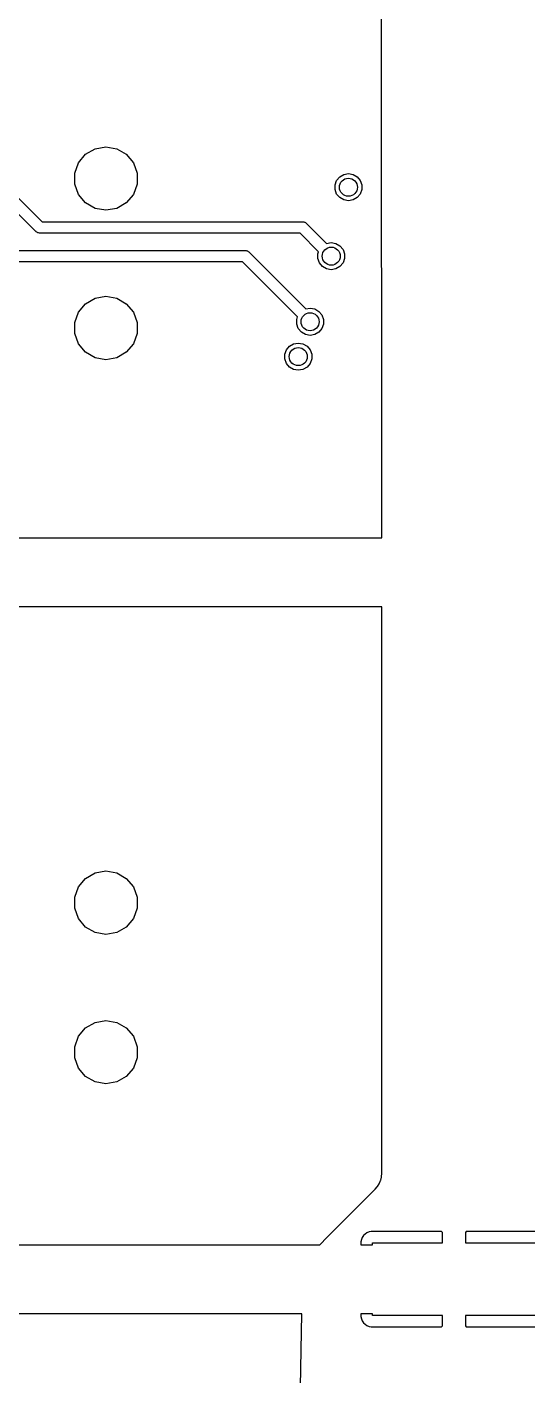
# Model space of a CAD drawing. Extents: x 10 to 287, y -200 to -10.
# Drawn here: x 104.27 to 115.33, y -117.43 to -87.65 of the extents above; entities that cross this region are included whole.
import ezdxf

# ---------------------------------------------------------------- set-up
doc = ezdxf.new("R2010")
doc.units = 0
doc.header["$MEASUREMENT"] = 0
doc.layers.add('BLACK', color=7, linetype='CONTINUOUS')

msp = doc.modelspace()

# ---------------------------------------------------------------- linework, layer by layer
at = {"layer": 'Black'}
for p, q in [((112.114, -98.933), (112.111, -84.074)), ((105.412, -90.6449), (105.569, -90.4584)), ((105.569, -90.4584), (105.78, -90.3366)), ((105.78, -90.3366), (106.02, -90.2943)), ((106.02, -90.2943), (106.259, -90.3366)), ((106.259, -90.3366), (106.47, -90.4584)), ((106.47, -90.4584), (106.627, -90.6449)), ((105.329, -90.8737), (105.412, -90.6449)), ((106.627, -90.6449), (106.71, -90.8737)), ((105.329, -91.1173), (105.329, -90.8737)), ((105.412, -91.3461), (105.329, -91.1173)), ((106.71, -91.1173), (106.627, -91.3461)), ((106.71, -90.8737), (106.71, -91.1173)), ((111.083, -91.1338), (111.118, -91.0356)), ((111.083, -91.2382), (111.083, -91.1338)), ((111.118, -91.0356), (111.186, -90.9555)), ((111.186, -90.9555), (111.276, -90.9033)), ((111.276, -90.9033), (111.379, -90.8851)), ((111.379, -90.8851), (111.482, -90.9033)), ((111.482, -90.9033), (111.572, -90.9555)), ((111.572, -90.9555), (111.64, -91.0356)), ((111.64, -91.0356), (111.675, -91.1338)), ((111.675, -91.1338), (111.675, -91.2382)), ((104.052, -91.388), (104.612, -91.948)), ((105.569, -91.5326), (105.412, -91.3461)), ((106.627, -91.3461), (106.47, -91.5326)), ((111.118, -91.3364), (111.083, -91.2382)), ((111.186, -91.4165), (111.118, -91.3364)), ((111.276, -91.4687), (111.186, -91.4165)), ((111.572, -91.4165), (111.482, -91.4687)), ((111.64, -91.3364), (111.572, -91.4165)), ((111.675, -91.2382), (111.64, -91.3364)), ((104.469, -92.1648), (103.871, -91.5667)), ((105.78, -91.6544), (105.569, -91.5326)), ((106.02, -91.6967), (105.78, -91.6544)), ((106.259, -91.6544), (106.02, -91.6967)), ((106.47, -91.5326), (106.259, -91.6544)), ((111.379, -91.4869), (111.276, -91.4687)), ((111.482, -91.4687), (111.379, -91.4869)), ((104.612, -91.948), (110.363, -91.948)), ((110.363, -91.948), (110.369, -91.949)), ((110.369, -91.949), (110.374, -91.9485)), ((110.374, -91.9485), (110.39, -91.9528)), ((110.39, -91.9528), (110.406, -91.9557)), ((110.406, -91.9557), (110.411, -91.9585)), ((110.411, -91.9585), (110.417, -91.9599)), ((110.417, -91.9599), (110.43, -91.9694)), ((110.43, -91.9694), (110.445, -91.9777)), ((110.445, -91.9777), (110.448, -91.982)), ((110.448, -91.982), (110.453, -91.9852)), ((110.453, -91.9852), (110.895, -92.4274)), ((104.474, -92.168), (104.469, -92.1648)), ((104.477, -92.1723), (104.474, -92.168)), ((104.492, -92.1806), (104.477, -92.1723)), ((104.505, -92.1901), (104.492, -92.1806)), ((104.511, -92.1915), (104.505, -92.1901)), ((104.516, -92.1943), (104.511, -92.1915)), ((104.532, -92.1972), (104.516, -92.1943)), ((104.548, -92.2015), (104.532, -92.1972)), ((104.554, -92.201), (104.548, -92.2015)), ((104.559, -92.202), (104.554, -92.201)), ((110.31, -92.202), (104.559, -92.202)), ((110.719, -92.6105), (110.31, -92.202)), ((103.901, -92.583), (109.093, -92.583)), ((109.093, -92.583), (109.099, -92.584)), ((109.099, -92.584), (109.104, -92.5835)), ((109.104, -92.5835), (109.12, -92.5878)), ((109.12, -92.5878), (109.136, -92.5907)), ((109.136, -92.5907), (109.141, -92.5935)), ((109.141, -92.5935), (109.147, -92.5949)), ((109.147, -92.5949), (109.16, -92.6044)), ((109.16, -92.6044), (109.175, -92.6127)), ((109.175, -92.6127), (109.178, -92.617)), ((109.178, -92.617), (109.183, -92.6202)), ((109.183, -92.6202), (110.438, -93.8757)), ((110.702, -92.6578), (110.719, -92.6105)), ((110.895, -92.4273), (110.998, -92.4091)), ((110.895, -92.4274), (110.895, -92.4273)), ((110.998, -92.4091), (111.101, -92.4273)), ((111.101, -92.4273), (111.191, -92.4795)), ((111.191, -92.4795), (111.259, -92.5596)), ((111.259, -92.5596), (111.294, -92.6578)), ((109.04, -92.837), (103.901, -92.837)), ((110.256, -94.0524), (109.04, -92.837)), ((110.702, -92.7622), (110.702, -92.6578)), ((110.737, -92.8604), (110.702, -92.7622)), ((110.805, -92.9405), (110.737, -92.8604)), ((110.895, -92.9927), (110.805, -92.9405)), ((111.191, -92.9405), (111.101, -92.9927)), ((111.259, -92.8604), (111.191, -92.9405)), ((111.294, -92.7622), (111.259, -92.8604)), ((111.294, -92.6578), (111.294, -92.7622)), ((110.998, -93.0109), (110.895, -92.9927)), ((111.101, -92.9927), (110.998, -93.0109)), ((105.412, -93.9469), (105.569, -93.7604)), ((105.569, -93.7604), (105.78, -93.6386)), ((105.78, -93.6386), (106.02, -93.5963)), ((106.02, -93.5963), (106.259, -93.6386)), ((106.259, -93.6386), (106.47, -93.7604)), ((106.47, -93.7604), (106.627, -93.9469)), ((105.329, -94.1757), (105.412, -93.9469)), ((106.627, -93.9469), (106.71, -94.1757)), ((110.236, -94.1078), (110.256, -94.0524)), ((110.236, -94.2122), (110.236, -94.1078)), ((110.438, -93.8757), (110.532, -93.8591)), ((110.532, -93.8591), (110.635, -93.8773)), ((110.635, -93.8773), (110.725, -93.9295)), ((110.725, -93.9295), (110.793, -94.0096)), ((110.793, -94.0096), (110.828, -94.1078)), ((110.828, -94.1078), (110.828, -94.2122)), ((105.329, -94.4193), (105.329, -94.1757)), ((105.412, -94.6481), (105.329, -94.4193)), ((106.71, -94.4193), (106.627, -94.6481)), ((106.71, -94.1757), (106.71, -94.4193)), ((110.271, -94.3104), (110.236, -94.2122)), ((110.339, -94.3905), (110.271, -94.3104)), ((110.429, -94.4427), (110.339, -94.3905)), ((110.725, -94.3905), (110.635, -94.4427)), ((110.793, -94.3104), (110.725, -94.3905)), ((110.828, -94.2122), (110.793, -94.3104)), ((105.569, -94.8346), (105.412, -94.6481)), ((106.627, -94.6481), (106.47, -94.8346)), ((110.009, -94.7796), (110.077, -94.6995)), ((110.077, -94.6995), (110.167, -94.6473)), ((110.167, -94.6473), (110.27, -94.6291)), ((110.27, -94.6291), (110.373, -94.6473)), ((110.373, -94.6473), (110.463, -94.6995)), ((110.532, -94.4609), (110.429, -94.4427)), ((110.463, -94.6995), (110.531, -94.7796)), ((110.635, -94.4427), (110.532, -94.4609)), ((105.78, -94.9564), (105.569, -94.8346)), ((106.02, -94.9987), (105.78, -94.9564)), ((106.259, -94.9564), (106.02, -94.9987)), ((106.47, -94.8346), (106.259, -94.9564)), ((109.974, -94.8778), (110.009, -94.7796)), ((109.974, -94.9822), (109.974, -94.8778)), ((110.009, -95.0804), (109.974, -94.9822)), ((110.531, -94.7796), (110.566, -94.8778)), ((110.566, -94.9822), (110.531, -95.0804)), ((110.566, -94.8778), (110.566, -94.9822)), ((110.077, -95.1605), (110.009, -95.0804)), ((110.167, -95.2127), (110.077, -95.1605)), ((110.27, -95.2309), (110.167, -95.2127)), ((110.373, -95.2127), (110.27, -95.2309)), ((110.463, -95.1605), (110.373, -95.2127)), ((110.531, -95.0804), (110.463, -95.1605)), ((95.2284, -98.933), (112.114, -98.933)), ((112.114, -100.457), (93.9368, -100.457)), ((112.116, -112.972), (112.114, -100.457)), ((105.569, -106.46), (105.78, -106.339)), ((105.78, -106.339), (106.02, -106.296)), ((106.02, -106.296), (106.259, -106.339)), ((106.259, -106.339), (106.47, -106.46)), ((105.412, -106.647), (105.569, -106.46)), ((106.47, -106.46), (106.627, -106.647)), ((105.329, -106.876), (105.412, -106.647)), ((105.329, -107.119), (105.329, -106.876)), ((106.627, -106.647), (106.71, -106.876)), ((106.71, -106.876), (106.71, -107.119)), ((105.412, -107.348), (105.329, -107.119)), ((106.71, -107.119), (106.627, -107.348)), ((105.569, -107.535), (105.412, -107.348)), ((105.78, -107.656), (105.569, -107.535)), ((106.47, -107.535), (106.259, -107.656)), ((106.627, -107.348), (106.47, -107.535)), ((106.02, -107.699), (105.78, -107.656)), ((106.259, -107.656), (106.02, -107.699)), ((105.78, -109.641), (106.02, -109.598)), ((106.02, -109.598), (106.259, -109.641)), ((105.412, -109.949), (105.569, -109.762)), ((105.569, -109.762), (105.78, -109.641)), ((106.259, -109.641), (106.47, -109.762)), ((106.47, -109.762), (106.627, -109.949)), ((105.329, -110.178), (105.412, -109.949)), ((105.329, -110.421), (105.329, -110.178)), ((106.627, -109.949), (106.71, -110.178)), ((106.71, -110.178), (106.71, -110.421)), ((105.412, -110.65), (105.329, -110.421)), ((106.71, -110.421), (106.627, -110.65)), ((105.569, -110.837), (105.412, -110.65)), ((106.627, -110.65), (106.47, -110.837)), ((105.78, -110.958), (105.569, -110.837)), ((106.02, -111.001), (105.78, -110.958)), ((106.259, -110.958), (106.02, -111.001)), ((106.47, -110.837), (106.259, -110.958)), ((112.059, -113.206), (112.063, -113.197)), ((112.063, -113.197), (112.09, -113.134)), ((112.09, -113.134), (112.093, -113.125)), ((112.093, -113.125), (112.109, -113.058)), ((112.109, -113.058), (112.11, -113.048)), ((112.11, -113.048), (112.116, -112.977)), ((112.116, -112.977), (112.116, -112.972)), ((110.909, -114.389), (111.968, -113.33)), ((111.968, -113.33), (111.971, -113.327)), ((111.971, -113.327), (112.017, -113.273)), ((112.017, -113.273), (112.023, -113.265)), ((112.023, -113.265), (112.059, -113.206)), ((110.744, -114.554), (110.909, -114.389)), ((110.909, -114.389), (110.909, -114.389)), ((111.711, -114.354), (111.683, -114.396)), ((111.747, -114.319), (111.711, -114.354)), ((111.788, -114.291), (111.747, -114.319)), ((111.834, -114.272), (111.788, -114.291)), ((111.884, -114.262), (111.834, -114.272)), ((113.433, -114.262), (111.884, -114.262)), ((113.454, -114.283), (113.433, -114.262)), ((113.454, -114.516), (113.454, -114.283)), ((113.983, -114.262), (113.962, -114.283)), ((113.962, -114.283), (113.962, -114.516)), ((115.533, -114.262), (113.983, -114.262)), ((95.2284, -114.554), (110.744, -114.554)), ((111.664, -114.442), (111.655, -114.491)), ((111.655, -114.491), (111.655, -114.554)), ((111.655, -114.554), (111.909, -114.554)), ((111.683, -114.396), (111.664, -114.442)), ((111.909, -114.554), (111.909, -114.516)), ((111.909, -114.516), (113.454, -114.516)), ((113.962, -114.516), (115.508, -114.516)), ((110.345, -116.078), (93.5558, -116.078)), ((110.241, -122.771), (110.345, -116.078)), ((111.655, -116.078), (111.655, -116.141)), ((111.909, -116.078), (111.655, -116.078)), ((111.655, -116.141), (111.664, -116.19)), ((111.909, -116.116), (111.909, -116.078)), ((113.454, -116.116), (111.909, -116.116)), ((113.454, -116.349), (113.454, -116.116)), ((115.508, -116.116), (113.962, -116.116)), ((113.962, -116.116), (113.962, -116.349)), ((111.664, -116.19), (111.683, -116.236)), ((111.683, -116.236), (111.711, -116.278)), ((111.711, -116.278), (111.747, -116.313)), ((111.747, -116.313), (111.788, -116.341)), ((111.788, -116.341), (111.834, -116.36)), ((111.834, -116.36), (111.884, -116.37)), ((111.884, -116.37), (113.433, -116.37)), ((113.433, -116.37), (113.454, -116.349)), ((113.962, -116.349), (113.983, -116.37)), ((113.983, -116.37), (115.533, -116.37))]:
    msp.add_line(p, q, dxfattribs=at)
for centre in [(111.379, -91.186), (110.998, -92.71), (110.532, -94.16), (110.27, -94.93)]:
    msp.add_circle(centre, 0.1994, dxfattribs=at)

doc.saveas('drawing.dxf')
